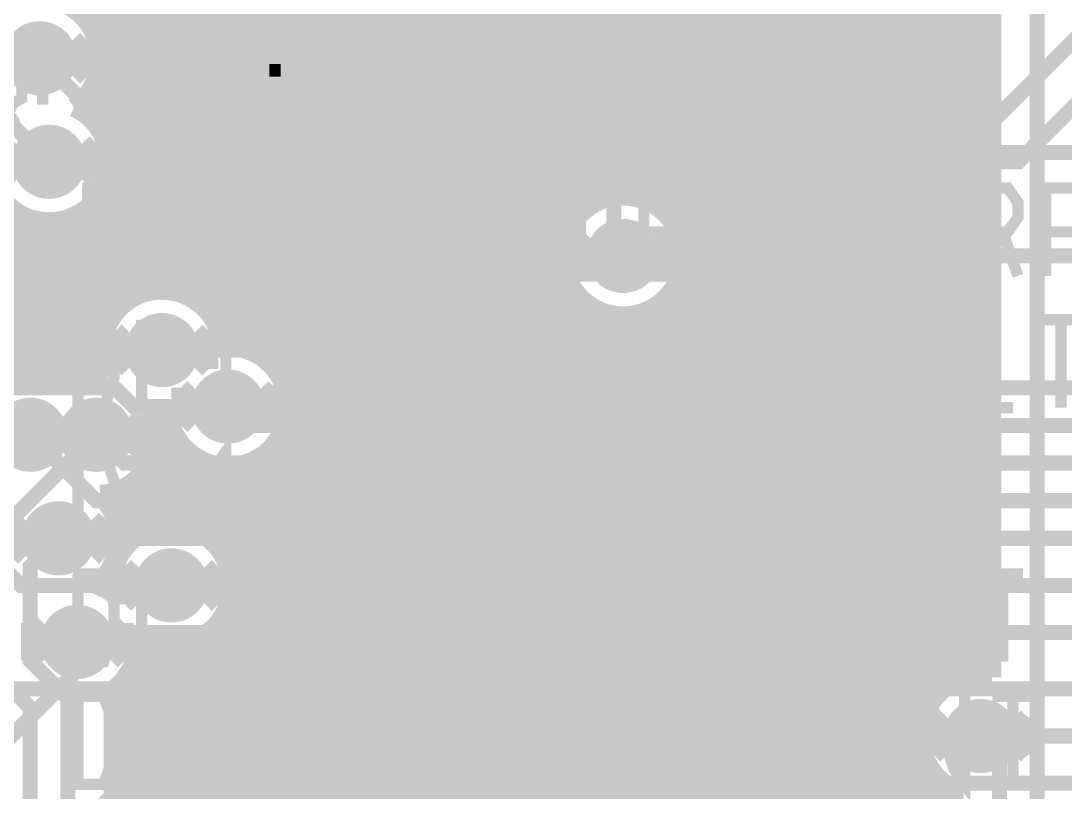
# Model space of a CAD drawing. Extents: x -10 to 131, y -93 to 209.
# Drawn here: x 29.84 to 43.94, y -2.66 to 7.74 of the extents above; entities that cross this region are included whole.
import ezdxf

# ---------------------------------------------------------------- set-up
doc = ezdxf.new("R2010")
doc.units = 0
doc.header["$MEASUREMENT"] = 0
doc.layers.get('0').update_dxf_attribs({"linetype": 'CONTINUOUS'})
for name, color, linetype in [('22-303-0_AST', 7, 'CONTINUOUS'), ('22-303-0_BOT', 2, 'CONTINUOUS'), ('22-303-0_DRD', 6, 'CONTINUOUS'), ('22-303-0_DRL', 1, 'CONTINUOUS'), ('22-303-0_GND', 3, 'CONTINUOUS'), ('22-303-0_IN1', 10, 'CONTINUOUS'), ('22-303-0_SST', 8, 'CONTINUOUS'), ('22-303-0_TOP', 15, 'CONTINUOUS'), ('THRUHOLE_TAP', 2, 'CONTINUOUS')]:
    doc.layers.add(name, color=color, linetype=linetype)

# ---------------------------------------------------------------- blocks, each defined once
blk = doc.blocks.new('ROUND_70')
at = {"const_width": 0.29972}
blk.add_lwpolyline([(-0.14986, 0, 1), (0.14986, 0, 1)], format="xyb", close=True, dxfattribs=at)
blk = doc.blocks.new('ROUND_116')
at = {"const_width": 0.10033}
blk.add_lwpolyline([(-0.050164, 0, 1), (0.050164, 0, 1)], format="xyb", close=True, dxfattribs=at)
blk = doc.blocks.new('ROUND_117')
at = {"const_width": 0.10033}
blk.add_lwpolyline([(-0.050164, 0, 1), (0.050164, 0, 1)], format="xyb", close=True, dxfattribs=at)
blk = doc.blocks.new('ROUND_98')
at = {"const_width": 0.50038}
blk.add_lwpolyline([(-0.25019, 0, 1), (0.25019, 0, 1)], format="xyb", close=True, dxfattribs=at)
blk = doc.blocks.new('ROUND_100')
at = {"const_width": 0.50038}
blk.add_lwpolyline([(-0.25019, 0, 1), (0.25019, 0, 1)], format="xyb", close=True, dxfattribs=at)
blk = doc.blocks.new('ROUND_108')
at = {"const_width": 0.10033}
blk.add_lwpolyline([(-0.050164, 0, 1), (0.050164, 0, 1)], format="xyb", close=True, dxfattribs=at)

msp = doc.modelspace()

# ---------------------------------------------------------------- linework, layer by layer
at = {"layer": '22-303-0_AST', "const_width": 0.1524}
for points in [[(31.34868, 7.8486), (31.1785, 7.79018), (31.1785, 7.43458), (31.34868, 7.37616), (31.6865, 7.37616), (31.85668, 7.493), (31.85668, 7.8486), (32.1945, 7.8486), (32.1945, 7.37616)], [(32.73806, 4.30276), (32.73806, 5.48894), (32.59836, 5.29082)], [(33.52546, 4.30276), (33.52546, 5.48894), (33.3883, 5.29082)], [(36.0934, 5.48894), (36.0934, 4.30276), (35.9537, 4.50088), (35.67938, 5.29082), (35.53968, 5.48894), (35.53968, 4.30276)], [(41.58742, 4.30276), (41.58742, 5.48894), (41.44772, 5.29082), (41.31056, 4.89712), (41.17086, 5.29082), (41.0337, 5.48894), (41.0337, 4.30276)], [(30.67558, 4.30276), (31.0896, 4.30276), (31.2293, 4.699), (31.2293, 5.0927), (31.0896, 5.48894), (30.67558, 5.48894)], [(30.74416, 4.30276), (30.74416, 5.48894)], [(32.08782, 4.30276), (31.60268, 4.30276), (31.60268, 5.48894)], [(35.1663, 4.30276), (34.61258, 4.30276), (34.61258, 5.48894), (35.1663, 5.48894)], [(37.87902, 4.30276), (37.39388, 4.30276), (37.39388, 5.48894)], [(38.80612, 4.30276), (38.2524, 4.30276), (38.2524, 5.48894), (38.80612, 5.48894)], [(39.1795, 4.30276), (39.59352, 4.30276), (39.73322, 4.699), (39.73322, 5.0927), (39.59352, 5.48894), (39.1795, 5.48894)], [(39.24808, 4.30276), (39.24808, 5.48894)], [(42.37482, 5.48894), (42.09796, 5.48894)], [(42.23766, 4.30276), (42.23766, 5.48894)], [(42.7482, 4.89712), (43.16476, 4.89712), (43.30192, 5.0927), (43.30192, 5.29082), (43.16476, 5.48894), (42.7482, 5.48894), (42.7482, 4.30276)], [(43.6753, 4.89712), (44.09186, 4.89712), (44.22902, 5.0927), (44.22902, 5.29082), (44.09186, 5.48894), (43.6753, 5.48894), (43.6753, 4.30276)], [(35.0266, 4.89712), (34.61258, 4.89712)], [(38.66642, 4.89712), (38.2524, 4.89712)], [(43.09364, 4.89712), (43.30192, 4.30276)], [(32.87522, 4.30276), (32.59836, 4.30276)], [(33.66516, 4.30276), (33.3883, 4.30276)], [(42.37482, 4.30276), (42.09796, 4.30276)], [(32.61106, 2.52476), (32.61106, 3.71094), (32.47136, 3.51282)], [(36.0934, 3.71094), (36.0934, 2.52476), (35.9537, 2.72288), (35.67938, 3.51282), (35.53968, 3.71094), (35.53968, 2.52476)], [(37.0205, 3.90906), (36.46678, 3.90906)], [(40.66032, 3.90906), (40.1066, 3.90906)], [(30.54858, 2.52476), (30.9626, 2.52476), (31.1023, 2.921), (31.1023, 3.3147), (30.9626, 3.71094), (30.54858, 3.71094)], [(30.61716, 2.52476), (30.61716, 3.71094)], [(31.96082, 2.52476), (31.47568, 2.52476), (31.47568, 3.71094)], [(33.67532, 2.52476), (33.1216, 2.52476), (33.67532, 3.3147), (33.67532, 3.51282), (33.60674, 3.71094), (33.19018, 3.71094), (33.1216, 3.51282)], [(35.1663, 2.52476), (34.61258, 2.52476), (34.61258, 3.71094), (35.1663, 3.71094)], [(37.87902, 2.52476), (37.39388, 2.52476), (37.39388, 3.71094)], [(38.80612, 2.52476), (38.2524, 2.52476), (38.2524, 3.71094), (38.80612, 3.71094)], [(39.1795, 2.52476), (39.59352, 2.52476), (39.73322, 2.921), (39.73322, 3.3147), (39.59352, 3.71094), (39.1795, 3.71094)], [(39.24808, 2.52476), (39.24808, 3.71094)], [(41.0337, 2.52476), (41.0337, 3.71094), (41.58742, 3.71094)], [(42.37482, 3.71094), (42.09796, 3.71094)], [(42.23766, 2.52476), (42.23766, 3.71094)], [(43.23334, 2.52476), (42.7482, 2.52476), (42.7482, 3.71094)], [(44.16044, 3.71094), (43.60672, 3.71094)], [(43.88358, 2.52476), (43.88358, 3.71094)], [(35.0266, 3.11912), (34.61258, 3.11912)], [(38.66642, 3.11912), (38.2524, 3.11912)], [(41.44772, 3.11912), (41.0337, 3.11912)], [(32.74822, 2.52476), (32.47136, 2.52476)], [(42.37482, 2.52476), (42.09796, 2.52476)], [(32.61106, 0.74676), (32.61106, 1.93294), (32.47136, 1.73482)], [(37.0205, 2.13106), (36.46678, 2.13106)], [(40.66032, 2.13106), (40.1066, 2.13106)], [(30.54858, 0.74676), (30.9626, 0.74676), (31.1023, 1.143), (31.1023, 1.5367), (30.9626, 1.93294), (30.54858, 1.93294)], [(30.61716, 0.74676), (30.61716, 1.93294)], [(31.96082, 0.74676), (31.47568, 0.74676), (31.47568, 1.93294)], [(33.1216, 0.94488), (33.2613, 0.74676), (33.53816, 0.74676), (33.67532, 0.94488), (33.67532, 1.143), (33.39846, 1.5367), (33.67532, 1.93294), (33.1216, 1.93294)], [(34.68116, 0.74676), (34.61258, 0.94488), (34.61258, 1.73482), (34.68116, 1.93294), (35.09772, 1.93294), (35.1663, 1.73482), (35.1663, 0.94488), (35.09772, 0.74676), (34.68116, 0.74676)], [(35.53968, 1.34112), (35.9537, 1.34112), (36.0934, 1.5367), (36.0934, 1.73482), (35.9537, 1.93294), (35.53968, 1.93294), (35.53968, 0.74676)], [(37.0205, 1.93294), (36.46678, 1.93294)], [(36.74364, 0.74676), (36.74364, 1.93294)], [(37.46246, 0.74676), (37.39388, 0.94488), (37.39388, 1.73482), (37.46246, 1.93294), (37.87902, 1.93294), (37.9476, 1.73482), (37.9476, 0.94488), (37.87902, 0.74676), (37.46246, 0.74676)], [(39.73322, 0.74676), (39.24808, 0.74676), (39.24808, 1.93294)], [(40.66032, 0.74676), (40.1066, 0.74676), (40.1066, 1.93294), (40.66032, 1.93294)], [(41.0337, 0.74676), (41.0337, 1.93294), (41.58742, 1.93294)], [(42.51452, 1.93294), (41.9608, 1.93294)], [(42.23766, 0.74676), (42.23766, 1.93294)], [(40.52062, 1.34112), (40.1066, 1.34112)], [(41.44772, 1.34112), (41.0337, 1.34112)], [(32.74822, 0.74676), (32.47136, 0.74676)], [(32.61106, -0.90424), (32.61106, 0.28194), (32.47136, 0.08382)], [(38.8747, 0.35306), (38.32098, 0.35306)], [(30.54858, -0.90424), (30.9626, -0.90424), (31.1023, -0.508), (31.1023, -0.11176), (30.9626, 0.28194), (30.54858, 0.28194)], [(30.61716, -0.90424), (30.61716, 0.28194)], [(31.96082, -0.90424), (31.47568, -0.90424), (31.47568, 0.28194)], [(33.67532, -0.508), (33.1216, -0.508), (33.39846, 0.28194), (33.53816, 0.28194), (33.53816, -0.90424)], [(34.68116, -0.90424), (34.61258, -0.70612), (34.61258, 0.08382), (34.68116, 0.28194), (35.09772, 0.28194), (35.1663, 0.08382), (35.1663, -0.70612), (35.09772, -0.90424), (34.68116, -0.90424)], [(35.53968, -0.30988), (35.9537, -0.30988), (36.0934, -0.11176), (36.0934, 0.08382), (35.9537, 0.28194), (35.53968, 0.28194), (35.53968, -0.90424)], [(37.0205, 0.28194), (36.46678, 0.28194)], [(36.74364, -0.90424), (36.74364, 0.28194)], [(37.46246, -0.90424), (37.39388, -0.70612), (37.39388, 0.08382), (37.46246, 0.28194), (37.87902, 0.28194), (37.9476, 0.08382), (37.9476, -0.70612), (37.87902, -0.90424), (37.46246, -0.90424)], [(39.24808, -0.30988), (39.6621, -0.30988), (39.8018, -0.11176), (39.8018, 0.08382), (39.6621, 0.28194), (39.24808, 0.28194), (39.24808, -0.90424)], [(40.5892, 0.28194), (40.31488, 0.28194)], [(40.45204, -0.90424), (40.45204, 0.28194)], [(41.23944, -0.30988), (41.5163, -0.30988), (41.5163, -0.70612), (41.44772, -0.90424), (41.0337, -0.90424), (40.96512, -0.70612), (40.96512, 0.08382), (41.0337, 0.28194), (41.44772, 0.28194), (41.5163, 0.08382)], [(41.89222, -0.90424), (41.89222, 0.28194)], [(42.4434, -0.90424), (42.4434, 0.28194)], [(43.3705, 0.28194), (42.81932, 0.28194)], [(43.09364, -0.90424), (43.09364, 0.28194)], [(39.59352, -0.30988), (39.8018, -0.90424)], [(42.4434, -0.30988), (41.89222, -0.30988)], [(32.74822, -0.90424), (32.47136, -0.90424)], [(40.5892, -0.90424), (40.31488, -0.90424)], [(32.61106, -2.55524), (32.61106, -1.36906), (32.47136, -1.56718)], [(38.8747, -1.29794), (38.32098, -1.29794)], [(42.5831, -1.36906), (42.5831, -2.55524), (42.4434, -2.35712), (42.16908, -1.56718), (42.02938, -1.36906), (42.02938, -2.55524)], [(30.54858, -2.55524), (30.9626, -2.55524), (31.1023, -2.159), (31.1023, -1.76276), (30.9626, -1.36906), (30.54858, -1.36906)], [(30.61716, -2.55524), (30.61716, -1.36906)], [(31.96082, -2.55524), (31.47568, -2.55524), (31.47568, -1.36906)], [(33.1216, -2.35712), (33.19018, -2.55524), (33.60674, -2.55524), (33.67532, -2.35712), (33.67532, -1.96088), (33.53816, -1.76276), (33.1216, -1.76276), (33.1216, -1.36906), (33.67532, -1.36906)], [(34.68116, -2.55524), (34.61258, -2.35712), (34.61258, -1.56718), (34.68116, -1.36906), (35.09772, -1.36906), (35.1663, -1.56718), (35.1663, -2.35712), (35.09772, -2.55524), (34.68116, -2.55524)], [(35.53968, -1.96088), (35.9537, -1.96088), (36.0934, -1.76276), (36.0934, -1.56718), (35.9537, -1.36906), (35.53968, -1.36906), (35.53968, -2.55524)], [(37.0205, -1.36906), (36.46678, -1.36906)], [(36.74364, -2.55524), (36.74364, -1.36906)], [(37.46246, -2.55524), (37.39388, -2.35712), (37.39388, -1.56718), (37.46246, -1.36906), (37.87902, -1.36906), (37.9476, -1.56718), (37.9476, -2.35712), (37.87902, -2.55524), (37.46246, -2.55524)], [(39.24808, -2.55524), (39.24808, -1.36906), (39.8018, -1.36906)], [(40.17518, -1.96088), (40.5892, -1.96088), (40.7289, -1.76276), (40.7289, -1.56718), (40.5892, -1.36906), (40.17518, -1.36906), (40.17518, -2.55524)], [(41.17086, -2.55524), (41.10228, -2.35712), (41.10228, -1.56718), (41.17086, -1.36906), (41.58742, -1.36906), (41.656, -1.56718), (41.656, -2.35712), (41.58742, -2.55524), (41.17086, -2.55524)], [(43.5102, -1.36906), (42.95648, -1.36906)], [(43.23334, -2.55524), (43.23334, -1.36906)], [(39.6621, -1.96088), (39.24808, -1.96088)], [(40.52062, -1.96088), (40.7289, -2.55524)], [(32.74822, -2.55524), (32.47136, -2.55524)]]:
    msp.add_lwpolyline(points, dxfattribs=at)
at = {"layer": '22-303-0_BOT'}
for points, const_width in [([(35.0266, 21.1074), (35.0266, -17.0815)], 0.254), ([(35.2552, 21.1074), (35.2552, -17.0815)], 0.254), ([(35.4838, 21.1074), (35.4838, -16.0782)], 0.254), ([(35.7124, 21.1074), (35.7124, -15.91056)], 0.254), ([(35.941, 21.1074), (35.941, -15.83944)], 0.254), ([(36.1696, 21.1074), (36.1696, -15.83436)], 0.254), ([(34.798, 20.9804), (34.798, -17.0815)], 0.254), ([(34.5694, 20.7518), (34.5694, -17.0815)], 0.254), ([(34.3408, 20.5232), (34.3408, -17.0815)], 0.254), ([(34.1122, 20.2946), (34.1122, -17.0815)], 0.254), ([(33.8836, 20.066), (33.8836, -17.0815)], 0.254), ([(33.655, 19.8374), (33.655, -17.0815)], 0.254), ([(33.4264, 19.50466), (33.4264, 2.72034)], 0.254), ([(40.9702, 19.52752), (40.9702, -17.0815)], 0.254), ([(33.1978, 19.1008), (33.1978, 3.12166)], 0.254), ([(32.9692, 18.9484), (32.9692, 3.2766)], 0.254), ([(32.7406, 18.88236), (32.7406, 3.3401)], 0.254), ([(37.9984, 18.1483), (37.9984, 5.37972)], 0.254), ([(38.227, 18.02892), (38.227, 5.33908)], 0.254), ([(38.4556, 17.98828), (38.4556, 5.2197)], 0.254), ([(40.7416, 16.55826), (40.7416, -17.0815)], 0.254), ([(40.513, 16.26362), (40.513, -17.0815)], 0.254), ([(40.2844, 16.13154), (40.2844, -17.0815)], 0.254), ([(30.6832, 15.3924), (30.6832, 7.79526)], 0.254), ([(30.9118, 15.4178), (30.9118, 6.26872)], 0.254), ([(31.1404, 15.16126), (31.1404, 3.83032)], 0.254), ([(32.512, 14.99362), (32.512, 3.5687)], 0.254), ([(31.369, 14.86662), (31.369, 4.0132)], 0.254), ([(42.926, -20.828), (43.561, -20.193), (43.561, 14.859)], 0.2032), ([(31.5976, 14.73454), (31.5976, 4.09448)], 0.254), ([(31.8262, 14.68628), (31.8262, 4.10464)], 0.254), ([(32.0548, 14.7066), (32.0548, 4.04876)], 0.254), ([(32.2834, 14.7955), (32.2834, 3.90906)], 0.254), ([(42.799, 14.58976), (42.799, -1.09728)], 0.254), ([(41.1988, 14.34846), (41.1988, -17.0815)], 0.254), ([(42.5704, 14.26718), (42.5704, -1.1303)], 0.254), ([(42.9514, 14.32814), (42.9514, -1.11252)], 0.254), ([(41.4274, 14.0843), (41.4274, -17.0815)], 0.254), ([(42.3418, 14.04874), (42.3418, -1.23952)], 0.254), ([(41.656, 13.96492), (41.656, -16.89862)], 0.254), ([(41.8846, 13.92428), (41.8846, -16.7005)], 0.254), ([(42.1132, 13.94968), (42.1132, -1.47828)], 0.254), ([(38.6842, 11.00328), (38.6842, 4.95554)], 0.254), ([(40.0558, 11.00328), (40.0558, -17.0815)], 0.254), ([(38.9128, 10.76452), (38.9128, -17.0815)], 0.254), ([(39.8272, 10.76452), (39.8272, -17.0815)], 0.254), ([(39.1414, 10.6553), (39.1414, -17.0815)], 0.254), ([(39.37, 10.62228), (39.37, -17.0815)], 0.254), ([(39.5986, 10.6553), (39.5986, -17.0815)], 0.254), ([(36.3982, 8.84428), (36.3982, -15.9004)], 0.254), ([(37.7698, 8.84428), (37.7698, 5.35432)], 0.254), ([(36.6268, 8.60552), (36.6268, -16.0528)], 0.254), ([(36.8554, 8.4963), (36.8554, -16.45666)], 0.254), ([(37.3126, 8.4963), (37.3126, 5.03682)], 0.254), ([(37.5412, 8.60552), (37.5412, 5.25526)], 0.254), ([(37.084, 8.46328), (37.084, -17.0815)], 0.254), ([(30.099, 7.239), (29.972, 7.366), (21.717, 7.366), (21.209, 7.874), (11.049, 7.874)], 0.2032), ([(42.9514, 7.8232), (30.65526, 7.8232)], 0.254), ([(42.9514, 7.5946), (30.8229, 7.5946)], 0.254), ([(42.9514, 7.366), (30.89656, 7.366)], 0.254), ([(42.9514, 7.1374), (30.8991, 7.1374)], 0.254), ([(42.9514, 6.9088), (30.8356, 6.9088)], 0.254), ([(42.9514, 6.6802), (30.68066, 6.6802)], 0.254), ([(30.6832, 6.6802), (30.6832, 6.50748)], 0.254), ([(42.9514, 6.4516), (30.75432, 6.4516)], 0.254), ([(42.9514, 6.223), (30.9372, 6.223)], 0.254), ([(42.9514, 5.9944), (31.01848, 5.9944)], 0.254), ([(42.9514, 5.7658), (31.02864, 5.7658)], 0.254), ([(42.9514, 5.5372), (30.97276, 5.5372)], 0.254), ([(30.9118, 5.41528), (30.9118, 2.96418)], 0.254), ([(37.64026, 5.3086), (30.83306, 5.3086)], 0.254), ([(42.9514, 5.3086), (38.3032, 5.3086)], 0.254), ([(29.7688, 5.17652), (29.7688, 2.94132)], 0.254), ([(30.6832, 5.17652), (30.6832, 2.9464)], 0.254), ([(29.95676, 5.08), (13.37056, 5.08)], 0.254), ([(29.9974, 5.0673), (29.9974, 2.96672)], 0.254), ([(30.226, 5.03428), (30.226, 2.92608)], 0.254), ([(30.4546, 5.0673), (30.4546, 2.8575)], 0.254), ([(37.34562, 5.08), (30.4927, 5.08)], 0.254), ([(42.9514, 5.08), (38.60038, 5.08)], 0.254), ([(37.21354, 4.8514), (26.75382, 4.8514)], 0.254), ([(42.9514, 4.8514), (38.72992, 4.8514)], 0.254), ([(37.16528, 4.6228), (26.97226, 4.6228)], 0.254), ([(42.9514, 4.6228), (38.77818, 4.6228)], 0.254), ([(37.1856, 4.3942), (27.07132, 4.3942)], 0.254), ([(42.9514, 4.3942), (38.7604, 4.3942)], 0.254), ([(37.2745, 4.1656), (28.97632, 4.1656)], 0.254), ([(37.3126, 4.10718), (37.3126, -17.0815)], 0.254), ([(42.9514, 4.1656), (38.6715, 4.1656)], 0.254), ([(38.6842, 4.18846), (38.6842, -17.0815)], 0.254), ([(31.24962, 3.937), (29.1592, 3.937)], 0.254), ([(37.47262, 3.937), (32.24784, 3.937)], 0.254), ([(37.5412, 3.88874), (37.5412, -17.0815)], 0.254), ([(38.4556, 3.9243), (38.4556, -17.0815)], 0.254), ([(42.9514, 3.937), (38.47084, 3.937)], 0.254), ([(31.0515, 3.7084), (29.24048, 3.7084)], 0.254), ([(42.9514, 3.7084), (32.4485, 3.7084)], 0.254), ([(37.7698, 3.78968), (37.7698, -17.0815)], 0.254), ([(37.9984, 3.76428), (37.9984, -17.0815)], 0.254), ([(38.227, 3.80492), (38.227, -17.0815)], 0.254), ([(30.9626, 3.4798), (29.25064, 3.4798)], 0.254), ([(42.9514, 3.4798), (32.5374, 3.4798)], 0.254), ([(30.94228, 3.2512), (29.19476, 3.2512)], 0.254), ([(42.9514, 3.2512), (33.02254, 3.2512)], 0.254), ([(30.99054, 3.0226), (29.0957, 3.0226)], 0.254), ([(42.9514, 3.0226), (33.2867, 3.0226)], 0.254), ([(42.9514, 2.794), (33.40608, 2.794)], 0.254), ([(42.9514, 2.5654), (33.44672, 2.5654)], 0.254), ([(31.8262, 2.49682), (31.8262, 0.93218)], 0.254), ([(31.85668, 2.3368), (31.6484, 2.3368)], 0.254), ([(42.9514, 2.3368), (33.42132, 2.3368)], 0.254), ([(33.4264, 2.35966), (33.4264, -17.0815)], 0.254), ([(30.861, 2.159), (29.464, 0.762), (29.464, -1.016), (29.972, -1.524), (29.972, -17.272), (25.146, -22.098), (22.86, -22.098)], 0.2032), ([(31.95574, 2.1082), (31.66618, 2.1082)], 0.254), ([(42.9514, 2.1082), (33.32226, 2.1082)], 0.254), ([(32.17418, 1.8796), (31.61792, 1.8796)], 0.254), ([(32.0548, 1.9812), (32.0548, 0.9144)], 0.254), ([(42.9514, 1.8796), (33.10382, 1.8796)], 0.254), ([(33.1978, 1.9558), (33.1978, -17.0815)], 0.254), ([(31.5976, 1.82626), (31.5976, 0.88392)], 0.254), ([(32.2834, 1.81356), (32.2834, 0.8255)], 0.254), ([(32.512, 1.74244), (32.512, 0.62484)], 0.254), ([(32.7406, 1.73736), (32.7406, -17.0815)], 0.254), ([(32.9692, 1.8034), (32.9692, -17.0815)], 0.254), ([(42.9514, 1.651), (31.48838, 1.651)], 0.254), ([(31.369, 1.53162), (31.369, 0.75438)], 0.254), ([(31.1404, 1.39954), (31.1404, 0.94234)], 0.254), ([(42.9514, 1.4224), (31.1912, 1.4224)], 0.254), ([(42.9514, 1.1938), (31.03626, 1.1938)], 0.254), ([(42.9514, 0.9652), (31.13532, 0.9652)], 0.254), ([(30.353, -20.701), (30.48, -20.574), (30.48, -1.397), (29.972, -0.889), (29.972, 0.381), (30.353, 0.762)], 0.2032), ([(31.34614, 0.7366), (31.16072, 0.7366)], 0.254), ([(42.9514, 0.7366), (32.40532, 0.7366)], 0.254), ([(31.1404, 0.58166), (31.1404, 0.4572)], 0.254), ([(31.16326, 0.508), (31.12008, 0.508)], 0.254), ([(42.9514, 0.508), (32.5882, 0.508)], 0.254), ([(30.9118, 0.1778), (30.9118, 0.11176)], 0.254), ([(31.08452, 0.2794), (31.0007, 0.2794)], 0.254), ([(42.9514, 0.2794), (32.66948, 0.2794)], 0.254), ([(31.07182, 0.0508), (31.03372, 0.0508)], 0.254), ([(42.9514, 0.0508), (32.67964, 0.0508)], 0.254), ([(42.9514, -0.1778), (32.62376, -0.1778)], 0.254), ([(42.9514, -0.4064), (32.48406, -0.4064)], 0.254), ([(32.512, -0.37084), (32.512, -17.0815)], 0.254), ([(31.60776, -0.635), (31.41472, -0.635)], 0.254), ([(31.5976, -0.62992), (31.5976, -16.6243)], 0.254), ([(31.8262, -0.67818), (31.8262, -16.88846)], 0.254), ([(32.0548, -0.6604), (32.0548, -17.0815)], 0.254), ([(42.9514, -0.635), (32.1437, -0.635)], 0.254), ([(32.2834, -0.5715), (32.2834, -17.0815)], 0.254), ([(31.369, -0.9017), (31.369, -16.50492)], 0.254), ([(42.9514, -0.8636), (31.3817, -0.8636)], 0.254), ([(42.9514, -1.0922), (31.27248, -1.0922)], 0.254), ([(31.1404, -1.24206), (31.1404, -16.46428)], 0.254), ([(42.2402, -1.3208), (31.08452, -1.3208)], 0.254), ([(31.0896, -1.397), (31.0896, -16.46428)], 0.254), ([(42.07256, -1.5494), (31.0896, -1.5494)], 0.254), ([(42.00144, -1.778), (31.0896, -1.778)], 0.254), ([(42.799, -1.905), (43.053, -2.159), (43.053, -18.034), (42.545, -18.542)], 0.2032), ([(41.99636, -2.0066), (31.0896, -2.0066)], 0.254), ([(42.0624, -2.2352), (31.0896, -2.2352)], 0.254), ([(42.1132, -2.33172), (42.1132, -16.6116)], 0.254), ([(42.2148, -2.4638), (31.0896, -2.4638)], 0.254), ([(42.3418, -2.57048), (42.3418, -16.59128)], 0.254), ([(42.4434, -2.6289), (42.4434, -16.60652)], 0.254), ([(42.4434, -2.6924), (31.0896, -2.6924)], 0.254)]:
    msp.add_lwpolyline(points, dxfattribs=dict(at, const_width=const_width))
at = {"layer": '22-303-0_BOT', "const_width": 0.254}
for points in [[(30.90672, 7.239, 0.4142136), (30.099, 8.04672)], [(30.56128, 6.57606, 0.245213), (30.9072, 7.239)], [(29.4513, 6.7564, 0.1261599), (29.76342, 6.50429)], [(29.76372, 6.50494, 0.245213), (29.4178, 5.842)], [(31.03372, 5.842, 0.2936132), (30.56128, 6.57606)], [(29.41828, 5.842, 0.4142136), (30.226, 5.03428)], [(30.226, 5.03428, 0.4142136), (31.03372, 5.842)], [(37.973, 5.37972, 0.4142136), (37.16528, 4.572)], [(38.78072, 4.572, 0.4142136), (37.973, 5.37972)], [(37.16528, 4.572, 0.4142136), (37.973, 3.76428)], [(37.973, 3.76428, 0.4142136), (38.78072, 4.572)], [(31.75, 4.10972, 0.4142136), (30.94228, 3.302)], [(32.55518, 3.34264, 0.3995193), (31.75, 4.10718)], [(30.94228, 3.302, 0.1135842), (31.02353, 2.94893)], [(32.639, 3.34772, 0.0260197), (32.5551, 3.34335)], [(33.44672, 2.54, 0.4142136), (32.639, 3.34772)], [(29.972, 2.96672, 0.2795253), (29.25572, 2.53238)], [(30.4165, 2.8321, 0.1469533), (29.972, 2.96562)], [(30.861, 2.96672, 0.1469534), (30.4159, 2.83301)], [(31.02356, 2.94894, 0.0507822), (30.861, 2.96549)], [(31.58744, 2.50952, 0.0506236), (31.75, 2.49302)], [(31.66872, 2.159, 0.1128663), (31.58846, 2.51001)], [(31.75, 2.49428, 0.0251567), (31.83112, 2.49836)], [(31.83128, 2.49682, 0.3986566), (32.639, 1.73228)], [(32.639, 1.73228, 0.4142136), (33.44672, 2.54)], [(30.91688, 1.35382, 0.3940623), (31.66872, 2.159)], [(31.16072, 0.762, 0.2052859), (30.90998, 1.34696)], [(31.877, 0.93472, 0.4142136), (31.06928, 0.127)], [(32.68472, 0.127, 0.4142136), (31.877, 0.93472)], [(30.85846, 0.13208, 0.2274503), (31.16064, 0.762)], [(31.0769, 0.02286, 0.0760145), (30.85883, 0.13322)], [(31.06928, 0.127, 0.0323695), (31.07603, 0.02275)], [(31.877, -0.68072, 0.4142136), (32.68472, 0.127)], [(31.4071, -0.53086, 0.1563172), (31.877, -0.68145)], [(31.41472, -0.635, 0.0323695), (31.40796, -0.53075)], [(31.07944, -1.29032, 0.2410528), (31.41486, -0.635)], [(42.799, -1.09728, 0.4142136), (41.99128, -1.905)], [(42.9514, -1.11252, 0.0475328), (42.799, -1.098)], [(31.0896, -1.397, 0.0440599), (31.08017, -1.29019)], [(41.99128, -1.905, 0.2859836), (42.4434, -2.6289)]]:
    msp.add_lwpolyline(points, format="xyb", dxfattribs=at)
at = {"layer": '22-303-0_DRD', "const_width": 0.254}
for points in [[(29.464, 6.985), (30.099, 7.62)], [(30.099, 6.858), (29.464, 7.493)], [(30.099, 7.62), (30.734, 6.985)], [(30.734, 7.493), (30.099, 6.858)], [(30.734, 6.985), (30.734, 7.493)], [(29.591, 5.588), (30.226, 6.223)], [(30.226, 6.223), (30.861, 5.588)], [(30.226, 5.461), (29.591, 6.096)], [(30.861, 6.096), (30.226, 5.461)], [(30.861, 5.588), (30.861, 6.096)], [(37.338, 4.318), (37.973, 4.953)], [(37.973, 4.953), (38.608, 4.318)], [(37.338, 4.826), (37.338, 4.318)], [(37.973, 4.191), (37.338, 4.826)], [(38.608, 4.826), (37.973, 4.191)], [(38.608, 4.318), (38.608, 4.826)], [(31.115, 3.048), (31.75, 3.683)], [(31.75, 3.683), (32.385, 3.048)], [(31.115, 3.556), (31.115, 3.048)], [(31.75, 2.921), (31.115, 3.556)], [(32.385, 3.556), (31.75, 2.921)], [(32.385, 3.048), (32.385, 3.556)], [(32.004, 2.286), (32.639, 2.921)], [(32.639, 2.921), (33.274, 2.286)], [(32.004, 2.794), (32.004, 2.286)], [(32.639, 2.159), (32.004, 2.794)], [(33.274, 2.794), (32.639, 2.159)], [(33.274, 2.286), (33.274, 2.794)], [(29.337, 1.905), (29.972, 2.54)], [(29.972, 1.778), (29.337, 2.413)], [(29.972, 2.54), (30.607, 1.905)], [(30.607, 2.413), (29.972, 1.778)], [(30.226, 1.905), (30.861, 2.54)], [(30.226, 2.413), (30.226, 1.905)], [(30.861, 1.778), (30.226, 2.413)], [(30.607, 1.905), (30.607, 2.413)], [(30.861, 2.54), (31.496, 1.905)], [(31.496, 2.413), (30.861, 1.778)], [(31.496, 1.905), (31.496, 2.413)], [(29.718, 0.508), (30.353, 1.143)], [(30.353, 1.143), (30.988, 0.508)], [(29.718, 1.016), (29.718, 0.508)], [(30.353, 0.381), (29.718, 1.016)], [(30.988, 1.016), (30.353, 0.381)], [(30.988, 0.508), (30.988, 1.016)], [(31.242, -0.127), (31.877, 0.508)], [(31.877, 0.508), (32.512, -0.127)], [(31.242, 0.381), (31.242, -0.127)], [(31.877, -0.254), (31.242, 0.381)], [(32.512, 0.381), (31.877, -0.254)], [(32.512, -0.127), (32.512, 0.381)], [(29.972, -0.889), (30.607, -0.254)], [(30.607, -0.254), (31.242, -0.889)], [(29.972, -0.381), (29.972, -0.889)], [(30.607, -1.016), (29.972, -0.381)], [(31.242, -0.381), (30.607, -1.016)], [(31.242, -0.889), (31.242, -0.381)], [(42.164, -2.159), (42.799, -1.524)], [(42.799, -1.524), (43.434, -2.159)], [(42.164, -1.651), (42.164, -2.159)], [(42.799, -2.286), (42.164, -1.651)], [(43.434, -1.651), (42.799, -2.286)], [(43.434, -2.159), (43.434, -1.651)]]:
    msp.add_lwpolyline(points, dxfattribs=at)
at = {"layer": '22-303-0_IN1', "const_width": 0.2032}
for points in [[(29.972, 2.159), (29.591, 1.778), (27.813, 1.778), (24.384, 5.207), (24.384, 8.89), (24.638, 9.144), (24.638, 19.939), (23.749, 20.828), (23.749, 22.733), (22.987, 23.495), (22.987, 27.686)], [(30.226, 5.842), (27.432, 8.636), (27.432, 16.002), (27.051, 16.383), (27.051, 18.542), (27.559, 19.05), (27.559, 24.13), (27.051, 24.638), (27.051, 26.543)], [(37.846, 21.717), (37.846, 4.572), (37.973, 4.572)], [(37.719, -27.94), (39.116, -26.543), (39.116, -23.622), (38.608, -23.114), (38.608, -16.129), (40.005, -14.732), (40.005, 16.891)], [(39.37, -22.606), (39.116, -22.352), (39.116, -17.526), (40.513, -16.129), (40.513, 13.335), (41.91, 14.732)], [(28.448, 3.556), (28.702, 3.302), (31.75, 3.302)], [(32.639, 2.54), (31.369, 2.54), (31.115, 2.794), (28.702, 2.794), (28.448, 2.54)], [(28.829, 0.635), (29.337, 0.635), (29.845, 0.127), (31.877, 0.127)], [(30.607, -0.635), (30.607, -1.016), (27.813, -3.81), (27.686, -3.81)]]:
    msp.add_lwpolyline(points, dxfattribs=at)
at = {"layer": '22-303-0_SST'}
for points, const_width in [([(37.97046, 7.67334), (38.1127, 7.63016), (38.2524, 7.63016), (38.39464, 7.67334), (38.39464, 7.92734), (38.2524, 7.97052), (38.1127, 7.97052), (37.97046, 7.92734), (37.97046, 7.67334), (37.83076, 7.63016), (37.68852, 7.63016), (37.54882, 7.67334), (37.54882, 7.92734), (37.68852, 7.97052), (37.83076, 7.97052), (37.97046, 7.92734)], 0.1524), ([(33.41624, 7.59206), (33.27654, 7.63524), (33.27654, 7.88924), (33.41624, 7.93242), (33.98266, 7.93242), (34.12236, 7.88924), (34.12236, 7.63524), (33.98266, 7.59206)], 0.1524), ([(29.29382, 7.29996), (29.29382, 7.64032), (29.8577, 7.29996), (29.9974, 7.29996), (30.13964, 7.34314), (30.13964, 7.59714), (29.9974, 7.64032)], 0.1524), ([(31.47568, 7.5692), (31.33598, 7.52856), (31.33598, 7.27456), (31.47568, 7.23138), (31.75762, 7.23138), (31.89986, 7.3152), (31.89986, 7.5692), (32.1818, 7.5692), (32.1818, 7.23138)], 0.1524), ([(35.0393, 7.2009), (35.0393, 7.54126), (35.60318, 7.2009), (35.74542, 7.2009), (35.88512, 7.24408), (35.88512, 7.49808), (35.74542, 7.54126)], 0.1524), ([(33.27654, 6.99262), (33.27654, 7.16026)], 0.1524), ([(33.27654, 7.07644), (34.12236, 7.07644), (33.98266, 7.16026)], 0.1524), ([(29.43352, 6.95452), (29.29382, 6.91134), (29.29382, 6.65734), (29.43352, 6.61416), (29.71546, 6.61416), (29.8577, 6.70052), (29.8577, 6.95452), (30.13964, 6.95452), (30.13964, 6.61416)], 0.1524), ([(35.46348, 6.55828), (35.46348, 6.81228), (35.60318, 6.85546), (35.74542, 6.85546), (35.88512, 6.81228), (35.88512, 6.55828), (35.74542, 6.5151), (35.60318, 6.5151), (35.0393, 6.68528)], 0.1524), ([(33.70072, 6.35), (33.84042, 6.30682), (33.98266, 6.30682), (34.12236, 6.35), (34.12236, 6.604), (33.98266, 6.64464), (33.84042, 6.64464), (33.70072, 6.604), (33.70072, 6.35), (33.55848, 6.30682), (33.41624, 6.30682), (33.27654, 6.35), (33.27654, 6.604), (33.41624, 6.64464), (33.55848, 6.64464), (33.70072, 6.604)], 0.1524), ([(13.589, -12.192), (13.589, 5.969), (46.609, 5.969), (46.609, -12.192), (13.589, -12.192)], 0.2032), ([(32.73806, 4.30276), (32.73806, 5.48894), (32.59836, 5.29082)], 0.1524), ([(33.52546, 4.30276), (33.52546, 5.48894), (33.3883, 5.29082)], 0.1524), ([(36.0934, 5.48894), (36.0934, 4.30276), (35.9537, 4.50088), (35.67938, 5.29082), (35.53968, 5.48894), (35.53968, 4.30276)], 0.1524), ([(41.58742, 4.30276), (41.58742, 5.48894), (41.44772, 5.29082), (41.31056, 4.89712), (41.17086, 5.29082), (41.0337, 5.48894), (41.0337, 4.30276)], 0.1524), ([(30.67558, 4.30276), (31.0896, 4.30276), (31.2293, 4.699), (31.2293, 5.0927), (31.0896, 5.48894), (30.67558, 5.48894)], 0.1524), ([(30.74416, 4.30276), (30.74416, 5.48894)], 0.1524), ([(32.08782, 4.30276), (31.60268, 4.30276), (31.60268, 5.48894)], 0.1524), ([(35.1663, 4.30276), (34.61258, 4.30276), (34.61258, 5.48894), (35.1663, 5.48894)], 0.1524), ([(37.87902, 4.30276), (37.39388, 4.30276), (37.39388, 5.48894)], 0.1524), ([(38.80612, 4.30276), (38.2524, 4.30276), (38.2524, 5.48894), (38.80612, 5.48894)], 0.1524), ([(39.1795, 4.30276), (39.59352, 4.30276), (39.73322, 4.699), (39.73322, 5.0927), (39.59352, 5.48894), (39.1795, 5.48894)], 0.1524), ([(39.24808, 4.30276), (39.24808, 5.48894)], 0.1524), ([(42.37482, 5.48894), (42.09796, 5.48894)], 0.1524), ([(42.23766, 4.30276), (42.23766, 5.48894)], 0.1524), ([(42.7482, 4.89712), (43.16476, 4.89712), (43.30192, 5.0927), (43.30192, 5.29082), (43.16476, 5.48894), (42.7482, 5.48894), (42.7482, 4.30276)], 0.1524), ([(43.6753, 4.89712), (44.09186, 4.89712), (44.22902, 5.0927), (44.22902, 5.29082), (44.09186, 5.48894), (43.6753, 5.48894), (43.6753, 4.30276)], 0.1524), ([(35.0266, 4.89712), (34.61258, 4.89712)], 0.1524), ([(38.66642, 4.89712), (38.2524, 4.89712)], 0.1524), ([(43.09364, 4.89712), (43.30192, 4.30276)], 0.1524), ([(32.87522, 4.30276), (32.59836, 4.30276)], 0.1524), ([(33.66516, 4.30276), (33.3883, 4.30276)], 0.1524), ([(42.37482, 4.30276), (42.09796, 4.30276)], 0.1524), ([(32.61106, 2.52476), (32.61106, 3.71094), (32.47136, 3.51282)], 0.1524), ([(36.0934, 3.71094), (36.0934, 2.52476), (35.9537, 2.72288), (35.67938, 3.51282), (35.53968, 3.71094), (35.53968, 2.52476)], 0.1524), ([(37.0205, 3.90906), (36.46678, 3.90906)], 0.1524), ([(40.66032, 3.90906), (40.1066, 3.90906)], 0.1524), ([(30.54858, 2.52476), (30.9626, 2.52476), (31.1023, 2.921), (31.1023, 3.3147), (30.9626, 3.71094), (30.54858, 3.71094)], 0.1524), ([(30.61716, 2.52476), (30.61716, 3.71094)], 0.1524), ([(31.96082, 2.52476), (31.47568, 2.52476), (31.47568, 3.71094)], 0.1524), ([(33.67532, 2.52476), (33.1216, 2.52476), (33.67532, 3.3147), (33.67532, 3.51282), (33.60674, 3.71094), (33.19018, 3.71094), (33.1216, 3.51282)], 0.1524), ([(35.1663, 2.52476), (34.61258, 2.52476), (34.61258, 3.71094), (35.1663, 3.71094)], 0.1524), ([(37.87902, 2.52476), (37.39388, 2.52476), (37.39388, 3.71094)], 0.1524), ([(38.80612, 2.52476), (38.2524, 2.52476), (38.2524, 3.71094), (38.80612, 3.71094)], 0.1524), ([(39.1795, 2.52476), (39.59352, 2.52476), (39.73322, 2.921), (39.73322, 3.3147), (39.59352, 3.71094), (39.1795, 3.71094)], 0.1524), ([(39.24808, 2.52476), (39.24808, 3.71094)], 0.1524), ([(41.0337, 2.52476), (41.0337, 3.71094), (41.58742, 3.71094)], 0.1524), ([(42.37482, 3.71094), (42.09796, 3.71094)], 0.1524), ([(42.23766, 2.52476), (42.23766, 3.71094)], 0.1524), ([(43.23334, 2.52476), (42.7482, 2.52476), (42.7482, 3.71094)], 0.1524), ([(44.16044, 3.71094), (43.60672, 3.71094)], 0.1524), ([(43.88358, 2.52476), (43.88358, 3.71094)], 0.1524), ([(35.0266, 3.11912), (34.61258, 3.11912)], 0.1524), ([(38.66642, 3.11912), (38.2524, 3.11912)], 0.1524), ([(41.44772, 3.11912), (41.0337, 3.11912)], 0.1524), ([(32.74822, 2.52476), (32.47136, 2.52476)], 0.1524), ([(42.37482, 2.52476), (42.09796, 2.52476)], 0.1524), ([(32.61106, 0.74676), (32.61106, 1.93294), (32.47136, 1.73482)], 0.1524), ([(37.0205, 2.13106), (36.46678, 2.13106)], 0.1524), ([(40.66032, 2.13106), (40.1066, 2.13106)], 0.1524), ([(30.54858, 0.74676), (30.9626, 0.74676), (31.1023, 1.143), (31.1023, 1.5367), (30.9626, 1.93294), (30.54858, 1.93294)], 0.1524), ([(30.61716, 0.74676), (30.61716, 1.93294)], 0.1524), ([(31.96082, 0.74676), (31.47568, 0.74676), (31.47568, 1.93294)], 0.1524), ([(33.1216, 0.94488), (33.2613, 0.74676), (33.53816, 0.74676), (33.67532, 0.94488), (33.67532, 1.143), (33.39846, 1.5367), (33.67532, 1.93294), (33.1216, 1.93294)], 0.1524), ([(34.68116, 0.74676), (34.61258, 0.94488), (34.61258, 1.73482), (34.68116, 1.93294), (35.09772, 1.93294), (35.1663, 1.73482), (35.1663, 0.94488), (35.09772, 0.74676), (34.68116, 0.74676)], 0.1524), ([(35.53968, 1.34112), (35.9537, 1.34112), (36.0934, 1.5367), (36.0934, 1.73482), (35.9537, 1.93294), (35.53968, 1.93294), (35.53968, 0.74676)], 0.1524), ([(37.0205, 1.93294), (36.46678, 1.93294)], 0.1524), ([(36.74364, 0.74676), (36.74364, 1.93294)], 0.1524), ([(37.46246, 0.74676), (37.39388, 0.94488), (37.39388, 1.73482), (37.46246, 1.93294), (37.87902, 1.93294), (37.9476, 1.73482), (37.9476, 0.94488), (37.87902, 0.74676), (37.46246, 0.74676)], 0.1524), ([(39.73322, 0.74676), (39.24808, 0.74676), (39.24808, 1.93294)], 0.1524), ([(40.66032, 0.74676), (40.1066, 0.74676), (40.1066, 1.93294), (40.66032, 1.93294)], 0.1524), ([(41.0337, 0.74676), (41.0337, 1.93294), (41.58742, 1.93294)], 0.1524), ([(42.51452, 1.93294), (41.9608, 1.93294)], 0.1524), ([(42.23766, 0.74676), (42.23766, 1.93294)], 0.1524), ([(40.52062, 1.34112), (40.1066, 1.34112)], 0.1524), ([(41.44772, 1.34112), (41.0337, 1.34112)], 0.1524), ([(32.74822, 0.74676), (32.47136, 0.74676)], 0.1524), ([(32.61106, -0.90424), (32.61106, 0.28194), (32.47136, 0.08382)], 0.1524), ([(38.8747, 0.35306), (38.32098, 0.35306)], 0.1524), ([(30.54858, -0.90424), (30.9626, -0.90424), (31.1023, -0.508), (31.1023, -0.11176), (30.9626, 0.28194), (30.54858, 0.28194)], 0.1524), ([(30.61716, -0.90424), (30.61716, 0.28194)], 0.1524), ([(31.96082, -0.90424), (31.47568, -0.90424), (31.47568, 0.28194)], 0.1524), ([(33.67532, -0.508), (33.1216, -0.508), (33.39846, 0.28194), (33.53816, 0.28194), (33.53816, -0.90424)], 0.1524), ([(34.68116, -0.90424), (34.61258, -0.70612), (34.61258, 0.08382), (34.68116, 0.28194), (35.09772, 0.28194), (35.1663, 0.08382), (35.1663, -0.70612), (35.09772, -0.90424), (34.68116, -0.90424)], 0.1524), ([(35.53968, -0.30988), (35.9537, -0.30988), (36.0934, -0.11176), (36.0934, 0.08382), (35.9537, 0.28194), (35.53968, 0.28194), (35.53968, -0.90424)], 0.1524), ([(37.0205, 0.28194), (36.46678, 0.28194)], 0.1524), ([(36.74364, -0.90424), (36.74364, 0.28194)], 0.1524), ([(37.46246, -0.90424), (37.39388, -0.70612), (37.39388, 0.08382), (37.46246, 0.28194), (37.87902, 0.28194), (37.9476, 0.08382), (37.9476, -0.70612), (37.87902, -0.90424), (37.46246, -0.90424)], 0.1524), ([(39.24808, -0.30988), (39.6621, -0.30988), (39.8018, -0.11176), (39.8018, 0.08382), (39.6621, 0.28194), (39.24808, 0.28194), (39.24808, -0.90424)], 0.1524), ([(40.5892, 0.28194), (40.31488, 0.28194)], 0.1524), ([(40.45204, -0.90424), (40.45204, 0.28194)], 0.1524), ([(41.23944, -0.30988), (41.5163, -0.30988), (41.5163, -0.70612), (41.44772, -0.90424), (41.0337, -0.90424), (40.96512, -0.70612), (40.96512, 0.08382), (41.0337, 0.28194), (41.44772, 0.28194), (41.5163, 0.08382)], 0.1524), ([(41.89222, -0.90424), (41.89222, 0.28194)], 0.1524), ([(42.4434, -0.90424), (42.4434, 0.28194)], 0.1524), ([(43.3705, 0.28194), (42.81932, 0.28194)], 0.1524), ([(43.09364, -0.90424), (43.09364, 0.28194)], 0.1524), ([(39.59352, -0.30988), (39.8018, -0.90424)], 0.1524), ([(42.4434, -0.30988), (41.89222, -0.30988)], 0.1524), ([(32.74822, -0.90424), (32.47136, -0.90424)], 0.1524), ([(40.5892, -0.90424), (40.31488, -0.90424)], 0.1524), ([(32.61106, -2.55524), (32.61106, -1.36906), (32.47136, -1.56718)], 0.1524), ([(38.8747, -1.29794), (38.32098, -1.29794)], 0.1524), ([(42.5831, -1.36906), (42.5831, -2.55524), (42.4434, -2.35712), (42.16908, -1.56718), (42.02938, -1.36906), (42.02938, -2.55524)], 0.1524), ([(30.54858, -2.55524), (30.9626, -2.55524), (31.1023, -2.159), (31.1023, -1.76276), (30.9626, -1.36906), (30.54858, -1.36906)], 0.1524), ([(30.61716, -2.55524), (30.61716, -1.36906)], 0.1524), ([(31.96082, -2.55524), (31.47568, -2.55524), (31.47568, -1.36906)], 0.1524), ([(33.1216, -2.35712), (33.19018, -2.55524), (33.60674, -2.55524), (33.67532, -2.35712), (33.67532, -1.96088), (33.53816, -1.76276), (33.1216, -1.76276), (33.1216, -1.36906), (33.67532, -1.36906)], 0.1524), ([(34.68116, -2.55524), (34.61258, -2.35712), (34.61258, -1.56718), (34.68116, -1.36906), (35.09772, -1.36906), (35.1663, -1.56718), (35.1663, -2.35712), (35.09772, -2.55524), (34.68116, -2.55524)], 0.1524), ([(35.53968, -1.96088), (35.9537, -1.96088), (36.0934, -1.76276), (36.0934, -1.56718), (35.9537, -1.36906), (35.53968, -1.36906), (35.53968, -2.55524)], 0.1524), ([(37.0205, -1.36906), (36.46678, -1.36906)], 0.1524), ([(36.74364, -2.55524), (36.74364, -1.36906)], 0.1524), ([(37.46246, -2.55524), (37.39388, -2.35712), (37.39388, -1.56718), (37.46246, -1.36906), (37.87902, -1.36906), (37.9476, -1.56718), (37.9476, -2.35712), (37.87902, -2.55524), (37.46246, -2.55524)], 0.1524), ([(39.24808, -2.55524), (39.24808, -1.36906), (39.8018, -1.36906)], 0.1524), ([(40.17518, -1.96088), (40.5892, -1.96088), (40.7289, -1.76276), (40.7289, -1.56718), (40.5892, -1.36906), (40.17518, -1.36906), (40.17518, -2.55524)], 0.1524), ([(41.17086, -2.55524), (41.10228, -2.35712), (41.10228, -1.56718), (41.17086, -1.36906), (41.58742, -1.36906), (41.656, -1.56718), (41.656, -2.35712), (41.58742, -2.55524), (41.17086, -2.55524)], 0.1524), ([(43.5102, -1.36906), (42.95648, -1.36906)], 0.1524), ([(43.23334, -2.55524), (43.23334, -1.36906)], 0.1524), ([(39.6621, -1.96088), (39.24808, -1.96088)], 0.1524), ([(40.52062, -1.96088), (40.7289, -2.55524)], 0.1524), ([(32.74822, -2.55524), (32.47136, -2.55524)], 0.1524)]:
    msp.add_lwpolyline(points, dxfattribs=dict(at, const_width=const_width))
at = {"layer": '22-303-0_TOP', "const_width": 0.2032}
for points in [[(63.4619, 16.04772), (60.75172, 16.04772), (60.579, 15.875), (59.055, 15.875), (58.801, 16.129), (55.499, 16.129), (54.356, 14.986), (54.356, 14.224), (51.816, 11.684), (50.419, 11.684), (49.53, 10.795), (48.26, 10.795), (43.307, 5.842), (30.226, 5.842)], [(46.863, 10.287), (42.926, 6.35), (30.988, 6.35), (30.099, 7.239)], [(37.973, 4.572), (53.213, 4.572), (54.229, 5.588), (56.261, 5.588), (57.912, 3.937), (73.152, 3.937), (74.041, 4.826), (78.232, 4.826), (78.359, 4.699)], [(31.75, 3.302), (33.528, 3.302), (34.036, 2.794), (57.404, 2.794), (58.039, 3.429), (73.787, 3.429), (74.676, 4.318), (77.724, 4.318), (78.613, 3.429), (79.375, 3.429)], [(78.867, 1.397), (76.454, 3.81), (75.184, 3.81), (74.295, 2.921), (59.055, 2.921), (58.42, 2.286), (32.893, 2.286), (32.639, 2.54)], [(75.692, 3.175), (74.93, 2.413), (59.944, 2.413), (59.309, 1.778), (31.242, 1.778), (30.861, 2.159)], [(62.738, 1.143), (59.69, 1.143), (59.563, 1.27), (30.861, 1.27), (29.972, 2.159)], [(30.353, 0.762), (59.182, 0.762), (59.436, 0.508), (63.119, 0.508), (63.754, 1.143), (75.819, 1.143)], [(31.877, 0.127), (59.055, 0.127), (59.182, 0), (64.516, 0), (65.151, 0.635), (75.438, 0.635), (76.073, 0), (78.74, 0)], [(77.47, -0.7112), (74.0918, -0.7112), (73.406, -1.397), (72.263, -1.397), (70.739, 0.127), (65.278, 0.127), (64.643, -0.508), (55.88, -0.508), (30.734, -0.508), (30.607, -0.635)], [(79.756, -3.683), (79.502, -3.683), (79.248, -3.937), (76.708, -3.937), (76.2, -3.429), (76.2, -2.54), (75.438, -1.778), (74.295, -1.778), (73.66, -2.413), (72.009, -2.413), (70.612, -1.016), (66.802, -1.016), (66.675, -1.143), (65.786, -1.143), (65.659, -1.016), (61.722, -1.016), (61.468, -1.27), (29.464, -1.27), (28.956, -1.778)], [(62.103, -1.778), (61.60008, -1.778), (61.47308, -1.905), (42.799, -1.905)], [(54.229, -2.54), (31.242, -2.54), (29.21, -4.572), (29.21, -4.699)]]:
    msp.add_lwpolyline(points, dxfattribs=at)

# ---------------------------------------------------------------- block references
at = {"layer": '22-303-0_BOT'}
for p in [(30.099, 7.239), (30.226, 5.842), (37.973, 4.572), (31.75, 3.302), (32.639, 2.54), (29.972, 2.159), (30.861, 2.159), (30.353, 0.762), (31.877, 0.127), (30.607, -0.635), (42.799, -1.905)]:
    msp.add_blockref('ROUND_70', p, dxfattribs=at)
at = {"layer": '22-303-0_DRL'}
for name, p in [('ROUND_116', (30.099, 7.239)), ('ROUND_116', (30.226, 5.842)), ('ROUND_117', (37.973, 4.572)), ('ROUND_116', (31.75, 3.302)), ('ROUND_117', (32.639, 2.54)), ('ROUND_117', (29.972, 2.159)), ('ROUND_117', (30.861, 2.159)), ('ROUND_116', (30.353, 0.762)), ('ROUND_117', (31.877, 0.127)), ('ROUND_117', (30.607, -0.635)), ('ROUND_117', (42.799, -1.905))]:
    msp.add_blockref(name, p, dxfattribs=at)
at = {"layer": '22-303-0_GND'}
for name, p in [('ROUND_98', (30.099, 7.239)), ('ROUND_98', (30.226, 5.842)), ('ROUND_100', (37.973, 4.572)), ('ROUND_98', (31.75, 3.302)), ('ROUND_100', (32.639, 2.54)), ('ROUND_100', (29.972, 2.159)), ('ROUND_100', (30.861, 2.159)), ('ROUND_98', (30.353, 0.762)), ('ROUND_100', (31.877, 0.127)), ('ROUND_100', (30.607, -0.635)), ('ROUND_100', (42.799, -1.905))]:
    msp.add_blockref(name, p, dxfattribs=at)
at = {"layer": '22-303-0_IN1'}
for p in [(30.099, 7.239), (30.226, 5.842), (37.973, 4.572), (31.75, 3.302), (32.639, 2.54), (29.972, 2.159), (30.861, 2.159), (30.353, 0.762), (31.877, 0.127), (30.607, -0.635), (42.799, -1.905)]:
    msp.add_blockref('ROUND_70', p, dxfattribs=at)
at = {"layer": '22-303-0_TOP'}
for p in [(30.099, 7.239), (30.226, 5.842), (37.973, 4.572), (31.75, 3.302), (32.639, 2.54), (29.972, 2.159), (30.861, 2.159), (30.353, 0.762), (31.877, 0.127), (30.607, -0.635), (42.799, -1.905)]:
    msp.add_blockref('ROUND_70', p, dxfattribs=at)
at = {"layer": 'THRUHOLE_TAP'}
for p in [(30.099, 7.239), (30.226, 5.842), (37.973, 4.572), (31.75, 3.302), (32.639, 2.54), (29.972, 2.159), (30.861, 2.159), (30.353, 0.762), (31.877, 0.127), (30.607, -0.635), (42.799, -1.905)]:
    msp.add_blockref('ROUND_108', p, dxfattribs=at)

doc.saveas('drawing.dxf')
